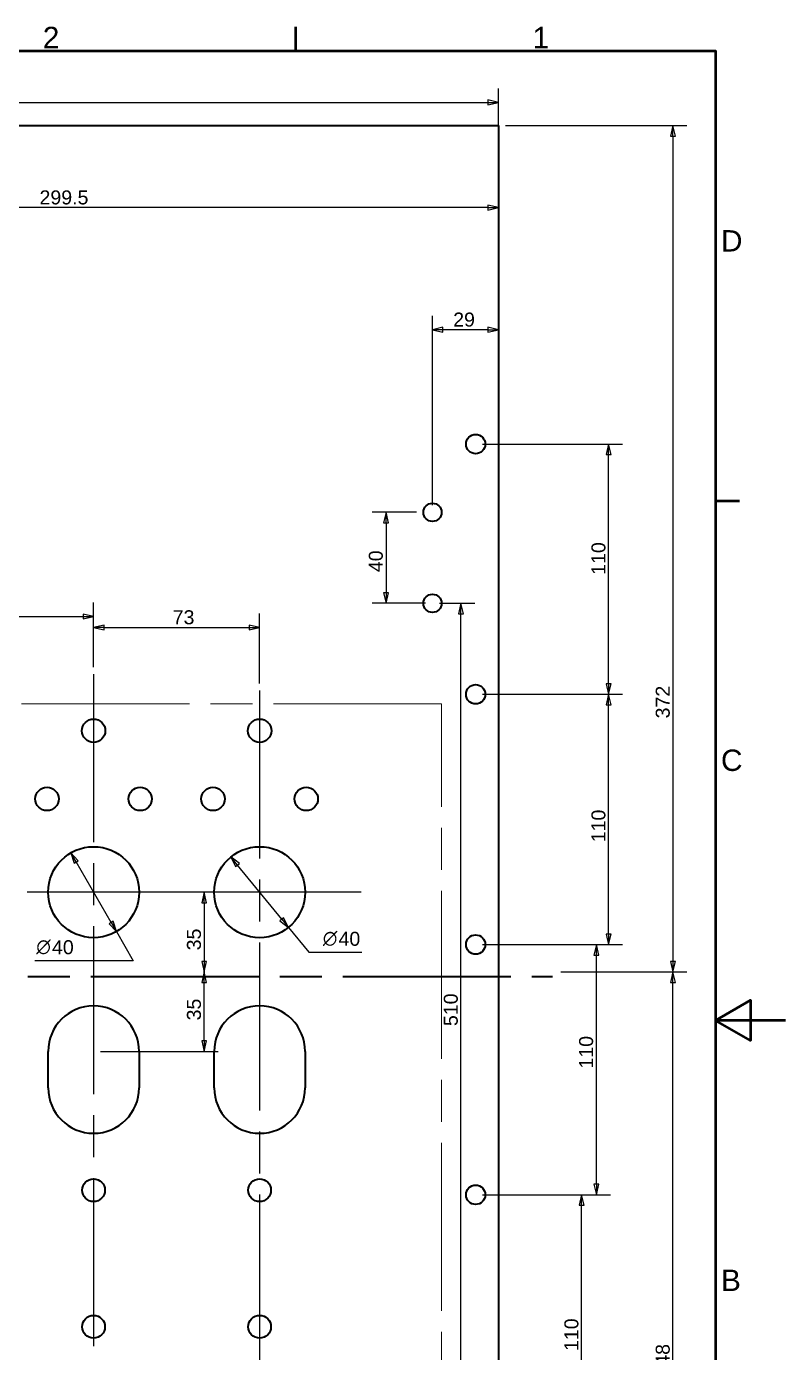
# Paper-space layout 'Top Plate' of a CAD drawing. Header units: millimetres. Extents: x 0 to 420, y 0 to 297.
# Drawn here: x 311.5 to 420, y 101.1 to 290.5 of the extents above; entities that cross this region are included whole.
import ezdxf

# ---------------------------------------------------------------- set-up
doc = ezdxf.new("R2010")
doc.units = ezdxf.units.MM
doc.linetypes.add('ACAD_ISO08W100', pattern=[36, 24, -3, 6, -3])
for name, color, linetype, lineweight in [('2dTransBorder', 255, 'Continuous', 35), ('Center Mark', 255, 'ACAD_ISO08W100', 25), ('Dimensions', 5, 'Continuous', 25), ('Sketch Lines', 255, 'Continuous', 25), ('Visible Edges', 255, 'Continuous', 50)]:
    doc.layers.add(name, color=color, linetype=linetype, lineweight=lineweight)
doc.layers.add('Title', color=7, linetype='Continuous')
doc.styles.add('Current-ISO', font='ARIAL.TTF')
doc.styles.add('Text Style15', font='AIGDT___.TTF')
doc.styles.add('Text Style5', font='ARIAL.TTF')

# ---------------------------------------------------------------- blocks, each defined once
blk = doc.blocks.new('2dCenterMark5')
at = {"layer": 'Center Mark', "lineweight": 25}
for p, q in [((321.12, 197.98), (321.12, 83.93)), ((335.62, 166.82), (306.62, 166.82))]:
    blk.add_line(p, q, dxfattribs=at)
blk = doc.blocks.new('2dCenterMark6')
at = {"layer": 'Center Mark', "lineweight": 25}
for p, q in [((344.85, 195.64), (344.85, 83.88)), ((359.35, 166.82), (330.35, 166.82))]:
    blk.add_line(p, q, dxfattribs=at)
blk = doc.blocks.new('2dTransSymbol12')
at = {"color": 179}
for points in [[(283.13, 206.55), (281.63, 206.2), (283.13, 205.85), (283.13, 206.55)], [(319.62, 205.85), (321.12, 206.2), (319.62, 206.55), (319.62, 205.85)]]:
    blk.add_solid(points, dxfattribs=at)
at = {"layer": 'Dimensions', "color": 179, "linetype": 'Continuous', "lineweight": 25, "true_color": 0x262659}
for p, q in [((283.13, 206.55), (281.63, 206.2)), ((283.13, 205.85), (283.13, 206.55)), ((321.12, 206.2), (319.62, 206.55)), ((319.62, 206.55), (319.62, 205.85)), ((321.12, 198.98), (321.12, 208.2)), ((283.13, 206.2), (281.63, 206.2)), ((281.63, 206.2), (283.13, 205.85)), ((283.13, 206.2), (319.62, 206.2)), ((319.62, 206.2), (321.12, 206.2)), ((319.62, 205.85), (321.12, 206.2))]:
    blk.add_line(p, q, dxfattribs=at)
for points in [[(283.13, 206.55), (281.63, 206.2), (283.13, 205.85), (283.13, 206.55)], [(319.62, 205.85), (321.12, 206.2), (319.62, 206.55), (319.62, 205.85)]]:
    blk.add_lwpolyline(points, dxfattribs=at)
at = {"layer": 'Dimensions', "color": 18, "linetype": 'Continuous', "lineweight": 25, "true_color": 0x000000, "insert": (295.48, 206.63), "char_height": 2, "attachment_point": 7, "style": 'Text Style5'}
blk.add_mtext('121.5', dxfattribs=at)
blk = doc.blocks.new('2dTransSymbol13')
at = {"color": 179}
for points in [[(322.62, 204.99), (321.12, 204.64), (322.62, 204.29), (322.62, 204.99)], [(343.35, 204.29), (344.85, 204.64), (343.35, 204.99), (343.35, 204.29)]]:
    blk.add_solid(points, dxfattribs=at)
at = {"layer": 'Dimensions', "color": 179, "linetype": 'Continuous', "lineweight": 25, "true_color": 0x262659}
for p, q in [((321.12, 198.98), (321.12, 206.64)), ((344.85, 196.64), (344.85, 206.64)), ((322.62, 204.99), (321.12, 204.64)), ((322.62, 204.64), (321.12, 204.64)), ((321.12, 204.64), (322.62, 204.29)), ((322.62, 204.29), (322.62, 204.99)), ((322.62, 204.64), (343.35, 204.64)), ((344.85, 204.64), (343.35, 204.99)), ((343.35, 204.99), (343.35, 204.29)), ((343.35, 204.64), (344.85, 204.64)), ((343.35, 204.29), (344.85, 204.64))]:
    blk.add_line(p, q, dxfattribs=at)
for points in [[(322.62, 204.99), (321.12, 204.64), (322.62, 204.29), (322.62, 204.99)], [(343.35, 204.29), (344.85, 204.64), (343.35, 204.99), (343.35, 204.29)]]:
    blk.add_lwpolyline(points, dxfattribs=at)
at = {"layer": 'Dimensions', "color": 18, "linetype": 'Continuous', "lineweight": 25, "true_color": 0x000000, "insert": (332.42, 205.07), "char_height": 2, "attachment_point": 7, "style": 'Text Style5'}
blk.add_mtext('73', dxfattribs=at)
blk = doc.blocks.new('2dTransSymbol38')
at = {"color": 179}
blk.add_solid([(377.47, 282.99), (378.97, 283.34), (377.47, 283.69), (377.47, 282.99)], dxfattribs=at)
at = {"layer": 'Dimensions', "color": 179, "linetype": 'Continuous', "lineweight": 25, "true_color": 0x262659}
for p, q in [((378.97, 277.34), (378.97, 285.34)), ((83.1, 283.34), (377.47, 283.34)), ((378.97, 283.34), (377.47, 283.69)), ((377.47, 283.69), (377.47, 282.99)), ((377.47, 283.34), (378.97, 283.34)), ((377.47, 282.99), (378.97, 283.34))]:
    blk.add_line(p, q, dxfattribs=at)
blk.add_lwpolyline([(377.47, 282.99), (378.97, 283.34), (377.47, 283.69), (377.47, 282.99)], dxfattribs=at)
blk = doc.blocks.new('2dTransSymbol44')
at = {"color": 179}
for points in [[(341.95, 170.91), (340.73, 171.85), (341.41, 170.47), (341.95, 170.91)], [(347.74, 162.73), (348.96, 161.79), (348.28, 163.17), (347.74, 162.73)]]:
    blk.add_solid(points, dxfattribs=at)
at = {"layer": 'Dimensions', "color": 179, "linetype": 'Continuous', "lineweight": 25, "true_color": 0x262659}
for p, q in [((341.68, 170.69), (340.73, 171.85)), ((341.95, 170.91), (340.73, 171.85)), ((340.73, 171.85), (341.41, 170.47)), ((341.41, 170.47), (341.95, 170.91)), ((348.01, 162.95), (341.68, 170.69)), ((348.28, 163.17), (347.74, 162.73)), ((348.01, 162.95), (348.96, 161.79)), ((348.96, 161.79), (348.28, 163.17)), ((347.74, 162.73), (348.96, 161.79)), ((348.96, 161.79), (351.88, 158.23)), ((351.88, 158.23), (359.43, 158.23))]:
    blk.add_line(p, q, dxfattribs=at)
for points in [[(341.95, 170.91), (340.73, 171.85), (341.41, 170.47), (341.95, 170.91)], [(347.74, 162.73), (348.96, 161.79), (348.28, 163.17), (347.74, 162.73)]]:
    blk.add_lwpolyline(points, dxfattribs=at)
at = {"layer": 'Dimensions', "linetype": 'Continuous', "lineweight": 25, "insert": (353.88, 159.13), "char_height": 2, "attachment_point": 7, "style": 'Text Style15'}
blk.add_mtext('n', dxfattribs=at)
at = {"layer": 'Dimensions', "color": 18, "linetype": 'Continuous', "lineweight": 25, "true_color": 0x000000, "insert": (356.12, 159.13), "char_height": 2, "attachment_point": 7, "style": 'Text Style5'}
blk.add_mtext('40', dxfattribs=at)
blk = doc.blocks.new('2dTransSymbol45')
at = {"color": 179}
for points in [[(318.92, 171.32), (317.87, 172.45), (318.32, 170.97), (318.92, 171.32)], [(323.32, 162.31), (324.37, 161.19), (323.92, 162.66), (323.32, 162.31)]]:
    blk.add_solid(points, dxfattribs=at)
at = {"layer": 'Dimensions', "color": 179, "linetype": 'Continuous', "lineweight": 25, "true_color": 0x262659}
for p, q in [((318.62, 171.15), (317.87, 172.45)), ((318.92, 171.32), (317.87, 172.45)), ((317.87, 172.45), (318.32, 170.97)), ((318.32, 170.97), (318.92, 171.32)), ((323.62, 162.49), (318.62, 171.15)), ((323.92, 162.66), (323.32, 162.31)), ((323.32, 162.31), (324.37, 161.19)), ((323.62, 162.49), (324.37, 161.19)), ((324.37, 161.19), (323.92, 162.66)), ((324.37, 161.19), (326.77, 157.03)), ((326.77, 157.03), (312.73, 157.03))]:
    blk.add_line(p, q, dxfattribs=at)
for points in [[(318.92, 171.32), (317.87, 172.45), (318.32, 170.97), (318.92, 171.32)], [(323.32, 162.31), (324.37, 161.19), (323.92, 162.66), (323.32, 162.31)]]:
    blk.add_lwpolyline(points, dxfattribs=at)
at = {"layer": 'Dimensions', "linetype": 'Continuous', "lineweight": 25, "insert": (312.93, 157.93), "char_height": 2, "attachment_point": 7, "style": 'Text Style15'}
blk.add_mtext('n', dxfattribs=at)
at = {"layer": 'Dimensions', "color": 18, "linetype": 'Continuous', "lineweight": 25, "true_color": 0x000000, "insert": (315.17, 157.93), "char_height": 2, "attachment_point": 7, "style": 'Text Style5'}
blk.add_mtext('40', dxfattribs=at)
blk = doc.blocks.new('2dTransSymbol52')
at = {"color": 179}
for points in [[(391.21, 122.09), (390.86, 123.59), (390.51, 122.09), (391.21, 122.09)], [(390.51, 89.34), (390.86, 87.84), (391.21, 89.34), (390.51, 89.34)]]:
    blk.add_solid(points, dxfattribs=at)
at = {"layer": 'Dimensions', "color": 179, "linetype": 'Continuous', "lineweight": 25, "true_color": 0x262659}
for p, q in [((376.72, 123.59), (392.86, 123.59)), ((390.86, 123.59), (390.51, 122.09)), ((390.86, 122.09), (390.86, 123.59)), ((391.21, 122.09), (390.86, 123.59)), ((390.51, 122.09), (391.21, 122.09)), ((390.86, 89.34), (390.86, 122.09)), ((390.51, 89.34), (390.86, 87.84)), ((391.21, 89.34), (390.51, 89.34)), ((390.86, 89.34), (390.86, 87.84)), ((390.86, 87.84), (391.21, 89.34)), ((376.72, 87.84), (392.86, 87.84))]:
    blk.add_line(p, q, dxfattribs=at)
for points in [[(391.21, 122.09), (390.86, 123.59), (390.51, 122.09), (391.21, 122.09)], [(390.51, 89.34), (390.86, 87.84), (391.21, 89.34), (390.51, 89.34)]]:
    blk.add_lwpolyline(points, dxfattribs=at)
at = {"layer": 'Dimensions', "color": 18, "linetype": 'Continuous', "lineweight": 25, "true_color": 0x000000, "insert": (390.43, 101.27), "char_height": 2, "attachment_point": 7, "rotation": 90, "style": 'Text Style5'}
blk.add_mtext('110', dxfattribs=at)
blk = doc.blocks.new('2dTransSymbol53')
at = {"color": 179}
for points in [[(393.32, 157.84), (392.97, 159.34), (392.62, 157.84), (393.32, 157.84)], [(392.62, 125.09), (392.97, 123.59), (393.32, 125.09), (392.62, 125.09)]]:
    blk.add_solid(points, dxfattribs=at)
at = {"layer": 'Dimensions', "color": 179, "linetype": 'Continuous', "lineweight": 25, "true_color": 0x262659}
for p, q in [((376.72, 159.34), (394.97, 159.34)), ((392.97, 159.34), (392.62, 157.84)), ((392.97, 157.84), (392.97, 159.34)), ((393.32, 157.84), (392.97, 159.34)), ((392.62, 157.84), (393.32, 157.84)), ((392.97, 125.09), (392.97, 157.84)), ((392.62, 125.09), (392.97, 123.59)), ((393.32, 125.09), (392.62, 125.09)), ((392.97, 125.09), (392.97, 123.59)), ((392.97, 123.59), (393.32, 125.09)), ((376.72, 123.59), (394.97, 123.59))]:
    blk.add_line(p, q, dxfattribs=at)
for points in [[(393.32, 157.84), (392.97, 159.34), (392.62, 157.84), (393.32, 157.84)], [(392.62, 125.09), (392.97, 123.59), (393.32, 125.09), (392.62, 125.09)]]:
    blk.add_lwpolyline(points, dxfattribs=at)
at = {"layer": 'Dimensions', "linetype": 'Continuous', "lineweight": 25, "insert": (392.53, 141.62), "char_height": 2, "attachment_point": 7, "rotation": 90, "style": 'Text Style5'}
blk.add_mtext('110', dxfattribs=at)
blk = doc.blocks.new('2dTransSymbol54')
at = {"color": 179}
for points in [[(395.07, 193.59), (394.72, 195.09), (394.37, 193.59), (395.07, 193.59)], [(394.37, 160.84), (394.72, 159.34), (395.07, 160.84), (394.37, 160.84)]]:
    blk.add_solid(points, dxfattribs=at)
at = {"layer": 'Dimensions', "color": 179, "linetype": 'Continuous', "lineweight": 25, "true_color": 0x262659}
for p, q in [((376.72, 195.09), (396.72, 195.09)), ((394.72, 195.09), (394.37, 193.59)), ((394.37, 193.59), (395.07, 193.59)), ((394.72, 193.59), (394.72, 195.09)), ((395.07, 193.59), (394.72, 195.09)), ((394.72, 160.84), (394.72, 193.59)), ((376.72, 159.34), (396.72, 159.34)), ((394.37, 160.84), (394.72, 159.34)), ((395.07, 160.84), (394.37, 160.84)), ((394.72, 160.84), (394.72, 159.34)), ((394.72, 159.34), (395.07, 160.84))]:
    blk.add_line(p, q, dxfattribs=at)
for points in [[(395.07, 193.59), (394.72, 195.09), (394.37, 193.59), (395.07, 193.59)], [(394.37, 160.84), (394.72, 159.34), (395.07, 160.84), (394.37, 160.84)]]:
    blk.add_lwpolyline(points, dxfattribs=at)
at = {"layer": 'Dimensions', "linetype": 'Continuous', "lineweight": 25, "insert": (394.29, 173.95), "char_height": 2, "attachment_point": 7, "rotation": 90, "style": 'Text Style5'}
blk.add_mtext('110', dxfattribs=at)
blk = doc.blocks.new('2dTransSymbol55')
at = {"color": 179}
for points in [[(395.07, 229.34), (394.72, 230.84), (394.37, 229.34), (395.07, 229.34)], [(394.37, 196.59), (394.72, 195.09), (395.07, 196.59), (394.37, 196.59)]]:
    blk.add_solid(points, dxfattribs=at)
at = {"layer": 'Dimensions', "color": 179, "linetype": 'Continuous', "lineweight": 25, "true_color": 0x262659}
for p, q in [((376.72, 230.84), (396.72, 230.84)), ((394.72, 230.84), (394.37, 229.34)), ((394.37, 229.34), (395.07, 229.34)), ((394.72, 229.34), (394.72, 230.84)), ((395.07, 229.34), (394.72, 230.84)), ((394.72, 196.59), (394.72, 229.34)), ((394.37, 196.59), (394.72, 195.09)), ((395.07, 196.59), (394.37, 196.59)), ((394.72, 196.59), (394.72, 195.09)), ((394.72, 195.09), (395.07, 196.59)), ((376.72, 195.09), (396.72, 195.09))]:
    blk.add_line(p, q, dxfattribs=at)
for points in [[(395.07, 229.34), (394.72, 230.84), (394.37, 229.34), (395.07, 229.34)], [(394.37, 196.59), (394.72, 195.09), (395.07, 196.59), (394.37, 196.59)]]:
    blk.add_lwpolyline(points, dxfattribs=at)
at = {"layer": 'Dimensions', "linetype": 'Continuous', "lineweight": 25, "insert": (394.29, 212.16), "char_height": 2, "attachment_point": 7, "rotation": 90, "style": 'Text Style5'}
blk.add_mtext('110', dxfattribs=at)
blk = doc.blocks.new('2dTransSymbol67')
at = {"color": 179}
for points in [[(371.05, 247.52), (369.55, 247.17), (371.05, 246.82), (371.05, 247.52)], [(377.47, 246.82), (378.97, 247.17), (377.47, 247.52), (377.47, 246.82)]]:
    blk.add_solid(points, dxfattribs=at)
at = {"layer": 'Dimensions', "color": 179, "linetype": 'Continuous', "lineweight": 25, "true_color": 0x262659}
for p, q in [((369.55, 222.09), (369.55, 249.17)), ((371.05, 247.52), (369.55, 247.17)), ((371.05, 247.17), (369.55, 247.17)), ((369.55, 247.17), (371.05, 246.82)), ((371.05, 246.82), (371.05, 247.52)), ((377.47, 247.17), (371.05, 247.17)), ((378.97, 247.17), (377.47, 247.52)), ((377.47, 247.52), (377.47, 246.82)), ((377.47, 247.17), (378.97, 247.17)), ((377.47, 246.82), (378.97, 247.17))]:
    blk.add_line(p, q, dxfattribs=at)
for points in [[(371.05, 247.52), (369.55, 247.17), (371.05, 246.82), (371.05, 247.52)], [(377.47, 246.82), (378.97, 247.17), (377.47, 247.52), (377.47, 246.82)]]:
    blk.add_lwpolyline(points, dxfattribs=at)
at = {"layer": 'Dimensions', "color": 18, "linetype": 'Continuous', "lineweight": 25, "true_color": 0x000000, "insert": (372.51, 247.6), "char_height": 2, "attachment_point": 7, "style": 'Text Style5'}
blk.add_mtext('29', dxfattribs=at)
blk = doc.blocks.new('2dTransSymbol68')
at = {"color": 179}
for points in [[(363.26, 219.59), (362.91, 221.09), (362.56, 219.59), (363.26, 219.59)], [(362.56, 209.59), (362.91, 208.09), (363.26, 209.59), (362.56, 209.59)]]:
    blk.add_solid(points, dxfattribs=at)
at = {"layer": 'Dimensions', "color": 179, "linetype": 'Continuous', "lineweight": 25, "true_color": 0x262659}
for p, q in [((367.25, 221.09), (360.91, 221.09)), ((362.91, 221.09), (362.56, 219.59)), ((362.91, 219.59), (362.91, 221.09)), ((363.26, 219.59), (362.91, 221.09)), ((362.56, 219.59), (363.26, 219.59)), ((362.91, 219.59), (362.91, 209.59)), ((362.56, 209.59), (362.91, 208.09)), ((363.26, 209.59), (362.56, 209.59)), ((362.91, 209.59), (362.91, 208.09)), ((362.91, 208.09), (363.26, 209.59)), ((368.55, 208.09), (360.91, 208.09))]:
    blk.add_line(p, q, dxfattribs=at)
for points in [[(363.26, 219.59), (362.91, 221.09), (362.56, 219.59), (363.26, 219.59)], [(362.56, 209.59), (362.91, 208.09), (363.26, 209.59), (362.56, 209.59)]]:
    blk.add_lwpolyline(points, dxfattribs=at)
at = {"layer": 'Dimensions', "color": 18, "linetype": 'Continuous', "lineweight": 25, "true_color": 0x000000, "insert": (362.48, 212.54), "char_height": 2, "attachment_point": 7, "rotation": 90, "style": 'Text Style5'}
blk.add_mtext('40', dxfattribs=at)
blk = doc.blocks.new('2dTransSymbol69')
at = {"color": 179}
for points in [[(373.97, 206.59), (373.62, 208.09), (373.27, 206.59), (373.97, 206.59)], [(373.27, 43.84), (373.62, 42.34), (373.97, 43.84), (373.27, 43.84)]]:
    blk.add_solid(points, dxfattribs=at)
at = {"layer": 'Dimensions', "color": 179, "linetype": 'Continuous', "lineweight": 25, "true_color": 0x262659}
for p, q in [((370.55, 208.09), (375.62, 208.09)), ((373.62, 208.09), (373.27, 206.59)), ((373.27, 206.59), (373.97, 206.59)), ((373.62, 206.59), (373.62, 208.09)), ((373.97, 206.59), (373.62, 208.09)), ((373.62, 43.84), (373.62, 206.59)), ((373.27, 43.84), (373.62, 42.34)), ((373.97, 43.84), (373.27, 43.84)), ((373.62, 43.84), (373.62, 42.34)), ((373.62, 42.34), (373.97, 43.84))]:
    blk.add_line(p, q, dxfattribs=at)
for points in [[(373.97, 206.59), (373.62, 208.09), (373.27, 206.59), (373.97, 206.59)], [(373.27, 43.84), (373.62, 42.34), (373.97, 43.84), (373.27, 43.84)]]:
    blk.add_lwpolyline(points, dxfattribs=at)
at = {"layer": 'Dimensions', "color": 18, "linetype": 'Continuous', "lineweight": 25, "true_color": 0x000000, "insert": (373.19, 147.69), "char_height": 2, "attachment_point": 7, "rotation": 90, "style": 'Text Style5'}
blk.add_mtext('510', dxfattribs=at)
blk = doc.blocks.new('2dTransSymbol77')
at = {"color": 179}
for points in [[(283.13, 264.97), (281.63, 264.62), (283.13, 264.27), (283.13, 264.97)], [(377.47, 264.27), (378.97, 264.62), (377.47, 264.97), (377.47, 264.27)]]:
    blk.add_solid(points, dxfattribs=at)
at = {"layer": 'Dimensions', "color": 179, "linetype": 'Continuous', "lineweight": 25, "true_color": 0x262659}
for p, q in [((283.13, 264.97), (281.63, 264.62)), ((283.13, 264.62), (281.63, 264.62)), ((281.63, 264.62), (283.13, 264.27)), ((283.13, 264.27), (283.13, 264.97)), ((377.47, 264.62), (283.13, 264.62)), ((378.97, 264.62), (377.47, 264.97)), ((377.47, 264.97), (377.47, 264.27)), ((377.47, 264.62), (378.97, 264.62)), ((377.47, 264.27), (378.97, 264.62))]:
    blk.add_line(p, q, dxfattribs=at)
for points in [[(283.13, 264.97), (281.63, 264.62), (283.13, 264.27), (283.13, 264.97)], [(377.47, 264.27), (378.97, 264.62), (377.47, 264.97), (377.47, 264.27)]]:
    blk.add_lwpolyline(points, dxfattribs=at)
at = {"layer": 'Dimensions', "color": 18, "linetype": 'Continuous', "lineweight": 25, "true_color": 0x000000, "insert": (313.39, 265.05), "char_height": 2, "attachment_point": 7, "style": 'Text Style5'}
blk.add_mtext('299.5', dxfattribs=at)
blk = doc.blocks.new('2dTransSymbol79')
at = {"color": 179}
for points in [[(337.27, 165.32), (336.92, 166.82), (336.57, 165.32), (337.27, 165.32)], [(336.57, 156.94), (336.92, 155.44), (337.27, 156.94), (336.57, 156.94)]]:
    blk.add_solid(points, dxfattribs=at)
at = {"layer": 'Dimensions', "color": 179, "linetype": 'Continuous', "lineweight": 25, "true_color": 0x262659}
for p, q in [((336.92, 166.82), (336.57, 165.32)), ((336.92, 165.32), (336.92, 166.82)), ((337.27, 165.32), (336.92, 166.82)), ((336.57, 165.32), (337.27, 165.32)), ((336.92, 165.32), (336.92, 156.94)), ((336.57, 156.94), (336.92, 155.44)), ((337.27, 156.94), (336.57, 156.94)), ((336.92, 156.94), (336.92, 155.44)), ((336.92, 155.44), (337.27, 156.94))]:
    blk.add_line(p, q, dxfattribs=at)
for points in [[(337.27, 165.32), (336.92, 166.82), (336.57, 165.32), (337.27, 165.32)], [(336.57, 156.94), (336.92, 155.44), (337.27, 156.94), (336.57, 156.94)]]:
    blk.add_lwpolyline(points, dxfattribs=at)
at = {"layer": 'Dimensions', "linetype": 'Continuous', "lineweight": 25, "insert": (336.48, 158.51), "char_height": 2, "attachment_point": 7, "rotation": 90, "style": 'Text Style5'}
blk.add_mtext('35', dxfattribs=at)
blk = doc.blocks.new('2dTransSymbol80')
at = {"color": 179}
for points in [[(337.27, 153.94), (336.92, 155.44), (336.57, 153.94), (337.27, 153.94)], [(336.57, 145.57), (336.92, 144.07), (337.27, 145.57), (336.57, 145.57)]]:
    blk.add_solid(points, dxfattribs=at)
at = {"layer": 'Dimensions', "color": 179, "linetype": 'Continuous', "lineweight": 25, "true_color": 0x262659}
for p, q in [((336.92, 155.44), (336.57, 153.94)), ((336.92, 153.94), (336.92, 155.44)), ((337.27, 153.94), (336.92, 155.44)), ((336.57, 153.94), (337.27, 153.94)), ((336.92, 145.57), (336.92, 153.94)), ((322.12, 144.07), (338.92, 144.07)), ((336.57, 145.57), (336.92, 144.07)), ((337.27, 145.57), (336.57, 145.57)), ((336.92, 145.57), (336.92, 144.07)), ((336.92, 144.07), (337.27, 145.57))]:
    blk.add_line(p, q, dxfattribs=at)
for points in [[(337.27, 153.94), (336.92, 155.44), (336.57, 153.94), (337.27, 153.94)], [(336.57, 145.57), (336.92, 144.07), (337.27, 145.57), (336.57, 145.57)]]:
    blk.add_lwpolyline(points, dxfattribs=at)
at = {"layer": 'Dimensions', "linetype": 'Continuous', "lineweight": 25, "insert": (336.48, 148.5), "char_height": 2, "attachment_point": 7, "rotation": 90, "style": 'Text Style5'}
blk.add_mtext('35', dxfattribs=at)
blk = doc.blocks.new('2dTransSymbol98')
at = {"color": 179}
for points in [[(404.26, 153.94), (403.91, 155.44), (403.56, 153.94), (404.26, 153.94)], [(403.56, 43.84), (403.91, 42.34), (404.26, 43.84), (403.56, 43.84)]]:
    blk.add_solid(points, dxfattribs=at)
at = {"layer": 'Dimensions', "color": 179, "linetype": 'Continuous', "lineweight": 25, "true_color": 0x262659}
for p, q in [((387.91, 155.44), (405.91, 155.44)), ((403.91, 155.44), (403.56, 153.94)), ((403.91, 153.94), (403.91, 155.44)), ((404.26, 153.94), (403.91, 155.44)), ((403.56, 153.94), (404.26, 153.94)), ((403.91, 43.84), (403.91, 153.94)), ((403.56, 43.84), (403.91, 42.34)), ((404.26, 43.84), (403.56, 43.84)), ((403.91, 43.84), (403.91, 42.34)), ((403.91, 42.34), (404.26, 43.84)), ((379.97, 42.34), (405.91, 42.34))]:
    blk.add_line(p, q, dxfattribs=at)
for points in [[(404.26, 153.94), (403.91, 155.44), (403.56, 153.94), (404.26, 153.94)], [(403.56, 43.84), (403.91, 42.34), (404.26, 43.84), (403.56, 43.84)]]:
    blk.add_lwpolyline(points, dxfattribs=at)
at = {"layer": 'Dimensions', "color": 18, "linetype": 'Continuous', "lineweight": 25, "true_color": 0x000000, "insert": (403.48, 97.61), "char_height": 2, "attachment_point": 7, "rotation": 90, "style": 'Text Style5'}
blk.add_mtext('348', dxfattribs=at)
blk = doc.blocks.new('2dTransSymbol99')
at = {"color": 179}
for points in [[(404.26, 274.84), (403.91, 276.34), (403.56, 274.84), (404.26, 274.84)], [(403.56, 156.94), (403.91, 155.44), (404.26, 156.94), (403.56, 156.94)]]:
    blk.add_solid(points, dxfattribs=at)
at = {"layer": 'Dimensions', "color": 179, "linetype": 'Continuous', "lineweight": 25, "true_color": 0x262659}
for p, q in [((379.97, 276.34), (405.91, 276.34)), ((403.91, 276.34), (403.56, 274.84)), ((403.56, 274.84), (404.26, 274.84)), ((403.91, 274.84), (403.91, 276.34)), ((404.26, 274.84), (403.91, 276.34)), ((403.91, 274.84), (403.91, 156.94)), ((387.91, 155.44), (405.91, 155.44)), ((403.56, 156.94), (403.91, 155.44)), ((404.26, 156.94), (403.56, 156.94)), ((403.91, 156.94), (403.91, 155.44)), ((403.91, 155.44), (404.26, 156.94))]:
    blk.add_line(p, q, dxfattribs=at)
for points in [[(404.26, 274.84), (403.91, 276.34), (403.56, 274.84), (404.26, 274.84)], [(403.56, 156.94), (403.91, 155.44), (404.26, 156.94), (403.56, 156.94)]]:
    blk.add_lwpolyline(points, dxfattribs=at)
at = {"layer": 'Dimensions', "linetype": 'Continuous', "lineweight": 25, "insert": (403.48, 191.65), "char_height": 2, "attachment_point": 7, "rotation": 90, "style": 'Text Style5'}
blk.add_mtext('372', dxfattribs=at)
blk = doc.blocks.new('Default Border')
at = {"layer": '2dTransBorder', "color": 179, "linetype": 'Continuous', "lineweight": 50, "true_color": 0x262659}
for points in [[(350, 287), (350, 290.45)], [(10, 10), (10, 287), (410, 287), (410, 10), (10, 10)], [(410, 222.75), (413.45, 222.75)], [(420, 148.5), (410, 148.5), (415, 151.39), (415, 145.61), (410, 148.5)]]:
    blk.add_lwpolyline(points, dxfattribs=at)
at = {"layer": '2dTransBorder', "color": 179, "lineweight": 211, "char_height": 3.05, "attachment_point": 7, "style": 'Current-ISO'}
for s, insert in [('2', (313.86, 287.4)), ('1', (383.86, 287.4)), ('D', (410.78, 258.35)), ('C', (410.78, 184.1)), ('B', (410.78, 109.85))]:
    blk.add_mtext(s, dxfattribs=dict(at, insert=insert))
blk = doc.blocks.new('Title')
at = {"layer": '2dTransBorder'}
blk.add_blockref('Default Border', (-10, -10), dxfattribs=at)

psp = doc.layouts.new('Top Plate')

# ---------------------------------------------------------------- linework, layer by layer
at = {"layer": 'Sketch Lines', "linetype": 'ACAD_ISO08W100', "lineweight": 18}
for p, q in [((370.83, 193.72), (310.16, 193.72)), ((370.83, 71.02), (370.83, 193.72))]:
    psp.add_line(p, q, dxfattribs=at)
at = {"layer": 'Sketch Lines', "linetype": 'ACAD_ISO08W100', "lineweight": 35}
psp.add_line((68.74, 154.77), (386.7, 154.77), dxfattribs=at)
at = {"layer": 'Visible Edges', "color": 179, "linetype": 'Continuous', "lineweight": 35, "true_color": 0x262659}
for p, q in [((81.6, 276.34), (378.97, 276.34)), ((378.97, 276.34), (378.97, 42.34)), ((314.62, 138.87), (314.62, 144.07)), ((327.62, 144.07), (327.62, 138.87)), ((338.35, 138.87), (338.35, 144.07)), ((351.35, 144.07), (351.35, 138.87))]:
    psp.add_line(p, q, dxfattribs=at)
for centre, radius in [((375.72, 230.84), 1.38), ((369.55, 221.09), 1.3), ((369.55, 208.09), 1.3), ((375.72, 195.09), 1.38), ((321.12, 189.89), 1.67), ((344.85, 189.89), 1.67), ((314.46, 180.14), 1.67), ((327.78, 180.14), 1.67), ((338.18, 180.14), 1.67), ((351.51, 180.14), 1.67), ((321.12, 166.82), 6.5), ((344.85, 166.82), 6.5), ((375.72, 159.34), 1.38), ((321.12, 124.24), 1.62), ((344.85, 124.24), 1.62), ((375.72, 123.59), 1.38), ((321.12, 104.74), 1.62), ((344.85, 104.74), 1.62)]:
    psp.add_circle(centre, radius, dxfattribs=at)
for centre, start, end in [((321.12, 144.07), 0, 180), ((344.85, 144.07), 0, 180), ((321.12, 138.87), 180, 360), ((344.85, 138.87), 180, 0)]:
    psp.add_arc(centre, 6.5, start, end, dxfattribs=at)

# ---------------------------------------------------------------- block references
at = {"layer": 'Center Mark'}
for name in ['2dCenterMark5', '2dCenterMark6']:
    psp.add_blockref(name, (0, 0), dxfattribs=at)
at = {"layer": 'Dimensions'}
for name, p in [('2dTransSymbol38', (0, -3.68)), ('2dTransSymbol99', (0, 0)), ('2dTransSymbol77', (0, 0)), ('2dTransSymbol67', (0, 0)), ('2dTransSymbol55', (0, 0)), ('2dTransSymbol68', (0, 0)), ('2dTransSymbol12', (0, 0)), ('2dTransSymbol13', (0, 0)), ('2dTransSymbol69', (0, 0)), ('2dTransSymbol54', (0, 0)), ('2dTransSymbol45', (0, 0)), ('2dTransSymbol44', (0, 0)), ('2dTransSymbol79', (0, 0)), ('2dTransSymbol53', (0, 0)), ('2dTransSymbol80', (0, 0)), ('2dTransSymbol98', (0, 0)), ('2dTransSymbol52', (0, 0))]:
    psp.add_blockref(name, p, dxfattribs=at)
at = {"layer": 'Title'}
psp.add_blockref('Title', (10, 10), dxfattribs=at)

doc.saveas('drawing.dxf')
